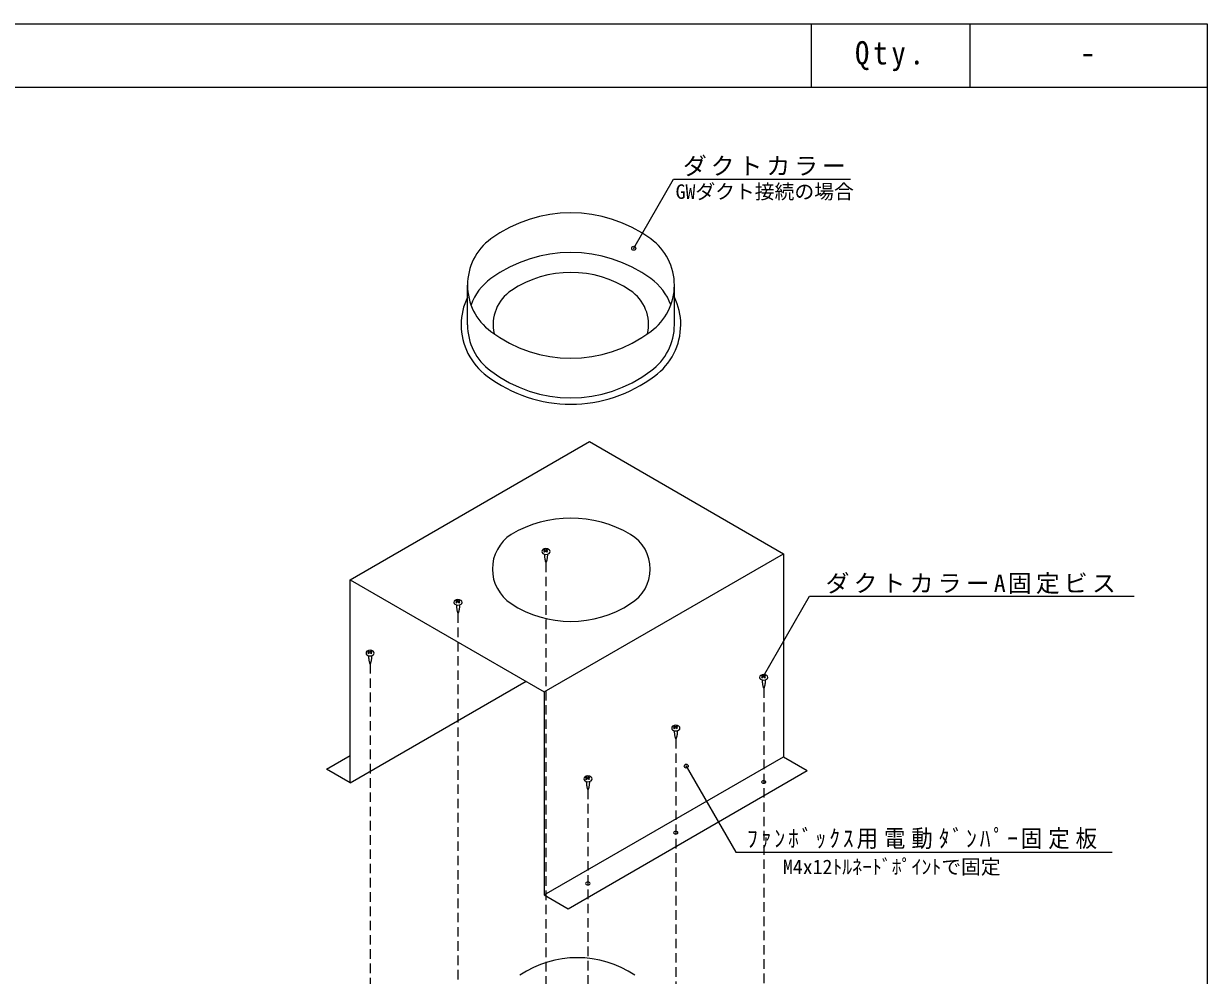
# Model space of a CAD drawing. Units: millimetres at full size, sheet at 1:5; details may follow other scales. Extents: x -3176 to 3044, y -1273 to 1617.
# Drawn here: x -1903 to -1156, y -469 to 132 of the extents above; entities that cross this region are included whole.
import ezdxf
from ezdxf.enums import TextEntityAlignment as Align

# ---------------------------------------------------------------- set-up
doc = ezdxf.new("R2010")
doc.units = ezdxf.units.MM
doc.header["$LTSCALE"] = 5
doc.header["$PDMODE"] = 32
doc.header["$PDSIZE"] = 2.5
doc.linetypes.add('DASHED1', pattern=[1.8, 1.2, -0.6])
doc.layers.add('0-0', color=7, linetype='Continuous')
doc.layers.add('F-0', color=2, linetype='Continuous')
doc.styles.add('ＭＳ ゴシック', font='')
doc.styles.get('ＭＳ ゴシック').set_extended_font_data('MS Gothic')

msp = doc.modelspace()

# ---------------------------------------------------------------- linework, layer by layer
at = {"layer": '0-0'}
for p, q in [((-1623.225, -58.491), (-1623.225, -33.491)), ((-1492.578, -58.491), (-1492.578, -33.491)), ((-1697.221, -219.437), (-1546.221, -132.257)), ((-1546.221, -132.257), (-1423.721, -202.983)), ((-1423.721, -202.983), (-1423.721, -331.154)), ((-1697.221, -347.609), (-1697.221, -219.437)), ((-1697.221, -347.609), (-1586.221, -283.523)), ((-1712.221, -338.949), (-1697.221, -330.288)), ((-1423.721, -331.154), (-1408.721, -339.815)), ((-1697.221, -347.609), (-1712.221, -338.949))]:
    msp.add_line(p, q, dxfattribs=at)
at = {"layer": '0-0', "color": 4}
for p, q in [((-1575.125, -200.78), (-1574.625, -200.491)), ((-1575.125, -201.646), (-1574.625, -201.935)), ((-1573.125, -200.491), (-1572.625, -200.78)), ((-1573.125, -201.935), (-1572.625, -201.646)), ((-1630.625, -232.823), (-1630.125, -232.534)), ((-1630.625, -233.689), (-1630.125, -233.978)), ((-1628.625, -232.534), (-1628.125, -232.823)), ((-1628.625, -233.978), (-1628.125, -233.689)), ((-1686.125, -264.866), (-1685.625, -264.577)), ((-1686.125, -265.732), (-1685.625, -266.021)), ((-1684.125, -264.577), (-1683.625, -264.866)), ((-1684.125, -266.021), (-1683.625, -265.732)), ((-1437.625, -280.166), (-1437.125, -279.877)), ((-1437.625, -281.032), (-1437.125, -281.32)), ((-1435.625, -279.877), (-1435.125, -280.166)), ((-1435.625, -281.32), (-1435.125, -281.032)), ((-1493.125, -312.209), (-1492.625, -311.92)), ((-1493.125, -313.075), (-1492.625, -313.363)), ((-1491.125, -311.92), (-1490.625, -312.209)), ((-1491.125, -313.363), (-1490.625, -313.075)), ((-1485.124, -337.029), (-1453.789, -391.303)), ((-1548.625, -344.252), (-1548.125, -343.963)), ((-1548.625, -345.118), (-1548.125, -345.406)), ((-1546.625, -343.963), (-1546.125, -344.252)), ((-1546.625, -345.406), (-1546.125, -345.118)), ((-1453.789, -391.303), (-1216.245, -391.303))]:
    msp.add_line(p, q, dxfattribs=at)
at = {"layer": '0-0', "color": 4, "linetype": 'DASHED1'}
for p, q in [((-1573.721, -208.552), (-1573.721, -841.39)), ((-1629.221, -240.595), (-1629.221, -873.433)), ((-1684.721, -272.638), (-1684.721, -905.476)), ((-1436.221, -287.938), (-1436.221, -915.002)), ((-1491.721, -319.981), (-1491.721, -947.045)), ((-1547.158, -351.916), (-1547.158, -978.981))]:
    msp.add_line(p, q, dxfattribs=at)
at = {"layer": '0-0', "color": 4}
for points in [[(-1518.293, -10.216), (-1493.065, 33.481), (-1381.375, 33.481)], [(-1574.721, -203.25), (-1574.704, -203.65), (-1574.681, -204.039), (-1574.653, -204.415), (-1574.621, -204.778), (-1574.583, -205.128), (-1574.542, -205.465), (-1574.496, -205.789), (-1574.447, -206.098), (-1574.395, -206.392), (-1574.34, -206.671), (-1574.283, -206.935), (-1574.224, -207.184), (-1574.163, -207.416), (-1574.101, -207.631), (-1574.038, -207.829), (-1573.974, -208.01), (-1573.91, -208.173), (-1573.846, -208.318), (-1573.783, -208.445), (-1573.721, -208.552)], [(-1572.721, -203.25), (-1572.737, -203.65), (-1572.76, -204.039), (-1572.788, -204.415), (-1572.821, -204.778), (-1572.858, -205.128), (-1572.9, -205.465), (-1572.945, -205.789), (-1572.994, -206.098), (-1573.046, -206.392), (-1573.101, -206.671), (-1573.158, -206.935), (-1573.217, -207.184), (-1573.278, -207.416), (-1573.34, -207.631), (-1573.404, -207.829), (-1573.467, -208.01), (-1573.531, -208.173), (-1573.595, -208.318), (-1573.658, -208.445), (-1573.721, -208.552)], [(-1436.362, -280.361), (-1407.209, -229.867), (-1202.405, -229.867)], [(-1630.221, -235.293), (-1630.204, -235.693), (-1630.181, -236.081), (-1630.153, -236.457), (-1630.121, -236.821), (-1630.083, -237.171), (-1630.042, -237.508), (-1629.996, -237.832), (-1629.947, -238.141), (-1629.895, -238.435), (-1629.84, -238.714), (-1629.783, -238.978), (-1629.724, -239.227), (-1629.663, -239.459), (-1629.601, -239.674), (-1629.538, -239.872), (-1629.474, -240.053), (-1629.41, -240.216), (-1629.346, -240.361), (-1629.283, -240.488), (-1629.221, -240.595)], [(-1628.221, -235.293), (-1628.237, -235.693), (-1628.26, -236.081), (-1628.288, -236.457), (-1628.321, -236.821), (-1628.358, -237.171), (-1628.4, -237.508), (-1628.445, -237.832), (-1628.494, -238.141), (-1628.546, -238.435), (-1628.601, -238.714), (-1628.658, -238.978), (-1628.717, -239.227), (-1628.778, -239.459), (-1628.84, -239.674), (-1628.904, -239.872), (-1628.967, -240.053), (-1629.031, -240.216), (-1629.095, -240.361), (-1629.158, -240.488), (-1629.221, -240.595)], [(-1685.721, -267.336), (-1685.704, -267.736), (-1685.681, -268.124), (-1685.653, -268.5), (-1685.621, -268.864), (-1685.583, -269.214), (-1685.542, -269.551), (-1685.496, -269.874), (-1685.447, -270.183), (-1685.395, -270.478), (-1685.34, -270.757), (-1685.283, -271.021), (-1685.224, -271.27), (-1685.163, -271.502), (-1685.101, -271.717), (-1685.038, -271.915), (-1684.974, -272.096), (-1684.91, -272.259), (-1684.846, -272.404), (-1684.783, -272.531), (-1684.721, -272.638)], [(-1683.721, -267.336), (-1683.737, -267.736), (-1683.76, -268.124), (-1683.788, -268.5), (-1683.821, -268.864), (-1683.858, -269.214), (-1683.9, -269.551), (-1683.945, -269.874), (-1683.994, -270.183), (-1684.046, -270.478), (-1684.101, -270.757), (-1684.158, -271.021), (-1684.217, -271.27), (-1684.278, -271.502), (-1684.34, -271.717), (-1684.404, -271.915), (-1684.467, -272.096), (-1684.531, -272.259), (-1684.595, -272.404), (-1684.658, -272.531), (-1684.721, -272.638)], [(-1437.221, -282.636), (-1437.204, -283.036), (-1437.181, -283.424), (-1437.153, -283.8), (-1437.121, -284.164), (-1437.083, -284.514), (-1437.042, -284.851), (-1436.996, -285.174), (-1436.947, -285.483), (-1436.895, -285.778), (-1436.84, -286.057), (-1436.783, -286.321), (-1436.724, -286.569), (-1436.663, -286.801), (-1436.601, -287.017), (-1436.538, -287.215), (-1436.474, -287.396), (-1436.41, -287.559), (-1436.346, -287.704), (-1436.283, -287.83), (-1436.221, -287.938)], [(-1435.221, -282.636), (-1435.237, -283.036), (-1435.26, -283.424), (-1435.288, -283.8), (-1435.321, -284.164), (-1435.358, -284.514), (-1435.4, -284.851), (-1435.445, -285.174), (-1435.494, -285.483), (-1435.546, -285.778), (-1435.601, -286.057), (-1435.658, -286.321), (-1435.717, -286.569), (-1435.778, -286.801), (-1435.84, -287.017), (-1435.904, -287.215), (-1435.967, -287.396), (-1436.031, -287.559), (-1436.095, -287.704), (-1436.158, -287.83), (-1436.221, -287.938)], [(-1492.721, -314.679), (-1492.704, -315.079), (-1492.681, -315.467), (-1492.653, -315.843), (-1492.621, -316.207), (-1492.583, -316.557), (-1492.542, -316.894), (-1492.496, -317.217), (-1492.447, -317.526), (-1492.395, -317.821), (-1492.34, -318.1), (-1492.283, -318.364), (-1492.224, -318.612), (-1492.163, -318.844), (-1492.101, -319.06), (-1492.038, -319.258), (-1491.974, -319.439), (-1491.91, -319.602), (-1491.846, -319.747), (-1491.783, -319.873), (-1491.721, -319.981)], [(-1490.721, -314.679), (-1490.737, -315.079), (-1490.76, -315.467), (-1490.788, -315.843), (-1490.821, -316.207), (-1490.858, -316.557), (-1490.9, -316.894), (-1490.945, -317.217), (-1490.994, -317.526), (-1491.046, -317.821), (-1491.101, -318.1), (-1491.158, -318.364), (-1491.217, -318.612), (-1491.278, -318.844), (-1491.34, -319.06), (-1491.404, -319.258), (-1491.467, -319.439), (-1491.531, -319.602), (-1491.595, -319.747), (-1491.658, -319.873), (-1491.721, -319.981)], [(-1548.221, -346.722), (-1548.204, -347.122), (-1548.181, -347.51), (-1548.153, -347.886), (-1548.121, -348.249), (-1548.083, -348.6), (-1548.042, -348.937), (-1547.996, -349.26), (-1547.947, -349.569), (-1547.895, -349.864), (-1547.84, -350.143), (-1547.783, -350.407), (-1547.724, -350.655), (-1547.663, -350.887), (-1547.601, -351.103), (-1547.538, -351.301), (-1547.474, -351.482), (-1547.41, -351.645), (-1547.346, -351.79), (-1547.283, -351.916), (-1547.221, -352.023)], [(-1546.221, -346.722), (-1546.237, -347.122), (-1546.26, -347.51), (-1546.288, -347.886), (-1546.321, -348.249), (-1546.358, -348.6), (-1546.4, -348.937), (-1546.445, -349.26), (-1546.494, -349.569), (-1546.546, -349.864), (-1546.601, -350.143), (-1546.658, -350.407), (-1546.717, -350.655), (-1546.778, -350.887), (-1546.84, -351.103), (-1546.904, -351.301), (-1546.967, -351.482), (-1547.031, -351.645), (-1547.095, -351.79), (-1547.158, -351.916), (-1547.221, -352.023)]]:
    msp.add_lwpolyline(points, dxfattribs=at)
at = {"layer": '0-0'}
for points in [[(-1697.221, -219.437), (-1574.721, -290.163), (-1423.721, -202.983)], [(-1574.721, -290.163), (-1574.721, -418.334), (-1423.721, -331.154)], [(-1574.721, -418.334), (-1559.721, -426.995), (-1408.721, -339.815)]]:
    msp.add_lwpolyline(points, dxfattribs=at)
for centre, radius, start, end in [((-1557.971, -73.705), 85.804, 53.94596, 126.05404), ((-1587.04, -33.491), 36.185, 126.31747, 233.68253), ((-1528.566, -33.491), 35.987, 305.88635, 54.11365), ((-1557.971, -98.705), 85.804, 53.94596, 126.05404), ((-1587.04, -58.491), 36.185, 126.31747, 159.79106), ((-1557.971, -92.88), 67.428, 56.21041, 123.78959), ((-1528.566, -58.491), 35.987, 20.32503, 54.11365), ((-1581.054, -58.491), 26.011, 123.65857, 192.51506), ((-1534.87, -58.491), 26.002, 347.49441, 56.37301), ((-1587.04, -58.491), 40.185, 154.21873, 180), ((-1528.566, -58.491), 39.987, 0, 25.84613), ((-1587.04, -58.491), 40.185, 180, 233.68253), ((-1587.04, -58.491), 36.185, 180, 233.68253), ((-1528.566, -58.491), 35.987, 305.88635, 0), ((-1528.566, -58.491), 39.987, 305.88635, 0), ((-1557.971, 4.252), 83.82, 232.95213, 307.04787), ((-1557.971, -20.748), 83.82, 232.95213, 307.04787), ((-1557.971, -20.748), 87.82, 232.95213, 307.04787), ((-1557.971, -254.677), 74.148, 59.39478, 120.60522), ((-1581.453, -212.653), 26.05, 123.20968, 236.79032), ((-1533.195, -212.653), 25.365, 300.76598, 59.23402), ((-1557.971, -176.738), 68.961, 236.81029, 303.18971), ((-1437.001, -347.032), 0.618, 110.8261, 249.1739), ((-1436.221, -348.101), 1.927, 58.73165, 121.26835), ((-1436.221, -345.846), 2.026, 240.432, 299.568), ((-1435.472, -347.032), 0.63, 293.50245, 66.49755), ((-1492.501, -379.074), 0.618, 110.8261, 249.1739), ((-1491.721, -380.144), 1.927, 58.73165, 121.26835), ((-1491.721, -377.889), 2.026, 240.432, 299.568), ((-1490.972, -379.074), 0.63, 293.50245, 66.49755), ((-1548.001, -411.117), 0.618, 110.8261, 249.1739), ((-1547.221, -412.187), 1.927, 58.73165, 121.26835), ((-1546.472, -411.117), 0.63, 293.50245, 66.49755), ((-1547.221, -409.932), 2.026, 240.432, 299.568), ((-1553.89, -522.595), 64.653, 55.89704, 124.10296)]:
    msp.add_arc(centre, radius, start, end, dxfattribs=at)
at = {"layer": '0-0', "color": 4}
for centre, radius, start, end in [((-1574.803, -201.624), 1.475, 128.46367, 231.53632), ((-1573.721, -202.972), 3.204, 51.37549, 128.6245), ((-1572.224, -204.361), 3.973, 122.23358, 136.89609), ((-1575.571, -203.863), 3.115, 66.77835, 81.75764), ((-1571.724, -204.65), 3.973, 122.00201, 136.89609), ((-1575.071, -203.574), 3.115, 66.29248, 81.75764), ((-1575.571, -203.863), 3.115, 38.24234, 56.00194), ((-1572.224, -204.361), 3.973, 103.1039, 113.66721), ((-1571.724, -204.65), 3.973, 103.1039, 113.50069), ((-1575.071, -203.574), 3.115, 38.24234, 55.52998), ((-1572.419, -201.624), 1.349, 301.16541, 58.83458), ((-1573.721, -199.836), 3.558, 235.79651, 304.20348), ((-1630.303, -233.667), 1.475, 128.46367, 231.53632), ((-1629.221, -235.015), 3.204, 51.37549, 128.6245), ((-1629.221, -231.879), 3.558, 235.79651, 304.20348), ((-1627.724, -236.404), 3.973, 122.23358, 136.89609), ((-1631.071, -235.906), 3.115, 66.77835, 81.75764), ((-1627.224, -236.693), 3.973, 122.00201, 136.89609), ((-1630.571, -235.617), 3.115, 66.29248, 81.75764), ((-1631.071, -235.906), 3.115, 38.24234, 56.00194), ((-1627.724, -236.404), 3.973, 103.1039, 113.66721), ((-1627.224, -236.693), 3.973, 103.1039, 113.50069), ((-1630.571, -235.617), 3.115, 38.24234, 55.52998), ((-1627.919, -233.667), 1.349, 301.16541, 58.83458), ((-1685.803, -265.71), 1.475, 128.46367, 231.53632), ((-1684.721, -267.058), 3.204, 51.37549, 128.6245), ((-1684.721, -263.922), 3.558, 235.79651, 304.20348), ((-1683.224, -268.447), 3.973, 122.23358, 136.89609), ((-1686.571, -267.949), 3.115, 66.77835, 81.75764), ((-1682.724, -268.736), 3.973, 122.00201, 136.89609), ((-1686.071, -267.66), 3.115, 66.29248, 81.75764), ((-1686.571, -267.949), 3.115, 38.24234, 56.00194), ((-1683.224, -268.447), 3.973, 103.1039, 113.66721), ((-1682.724, -268.736), 3.973, 103.1039, 113.50069), ((-1686.071, -267.66), 3.115, 38.24234, 55.52998), ((-1683.419, -265.71), 1.349, 301.16541, 58.83458), ((-1437.303, -281.009), 1.475, 128.46367, 231.53632), ((-1436.221, -282.358), 3.204, 51.37549, 128.6245), ((-1436.221, -279.222), 3.558, 235.79651, 304.20348), ((-1434.724, -283.747), 3.973, 122.23358, 136.89609), ((-1438.071, -283.249), 3.115, 66.77835, 81.75764), ((-1434.224, -284.035), 3.973, 122.00201, 136.89609), ((-1437.571, -282.96), 3.115, 66.29248, 81.75764), ((-1438.071, -283.249), 3.115, 38.24234, 56.00194), ((-1434.724, -283.747), 3.973, 103.1039, 113.66721), ((-1434.224, -284.035), 3.973, 103.1039, 113.50069), ((-1437.571, -282.96), 3.115, 38.24234, 55.52998), ((-1434.919, -281.009), 1.349, 301.16541, 58.83458), ((-1492.803, -313.052), 1.475, 128.46367, 231.53632), ((-1491.721, -314.401), 3.204, 51.37549, 128.6245), ((-1490.224, -315.79), 3.973, 122.23358, 136.89609), ((-1493.571, -315.292), 3.115, 66.77835, 81.75764), ((-1489.724, -316.078), 3.973, 122.00201, 136.89609), ((-1493.071, -315.003), 3.115, 66.29248, 81.75764), ((-1493.571, -315.292), 3.115, 38.24234, 56.00194), ((-1490.224, -315.79), 3.973, 103.1039, 113.66721), ((-1489.724, -316.078), 3.973, 103.1039, 113.50069), ((-1493.071, -315.003), 3.115, 38.24234, 55.52998), ((-1490.419, -313.052), 1.349, 301.16541, 58.83458), ((-1491.721, -311.265), 3.558, 235.79651, 304.20348), ((-1547.221, -346.444), 3.204, 51.37549, 128.6245), ((-1548.303, -345.095), 1.475, 128.46367, 231.53632), ((-1547.221, -343.307), 3.558, 235.79651, 304.20348), ((-1545.724, -347.833), 3.973, 122.23358, 136.89609), ((-1549.071, -347.335), 3.115, 66.77835, 81.75764), ((-1545.224, -348.121), 3.973, 122.00201, 136.89609), ((-1548.571, -347.046), 3.115, 66.29248, 81.75764), ((-1549.071, -347.335), 3.115, 38.24234, 56.00194), ((-1545.724, -347.833), 3.973, 103.1039, 113.66721), ((-1545.224, -348.121), 3.973, 103.1039, 113.50069), ((-1548.571, -347.046), 3.115, 38.24234, 55.52998), ((-1545.919, -345.095), 1.349, 301.16541, 58.83458)]:
    msp.add_arc(centre, radius, start, end, dxfattribs=at)
at = {"layer": '0-0', "color": 5}
for p in [(-1518.293, -10.216), (-1485.124, -337.029)]:
    msp.add_point(p, dxfattribs=at)
at = {"layer": 'F-0', "color": 5}
for p, q in [((-1406.175, 131.523), (-1406.175, 91.523)), ((-1306.175, 131.523), (-1306.175, 91.523)), ((-1156.175, 131.523), (-1156.175, -1273.477)), ((-3176.175, 91.523), (-1156.175, 91.523))]:
    msp.add_line(p, q, dxfattribs=at)
msp.add_lwpolyline([(-3176.175, -1273.477), (-3176.175, 131.523), (-1156.175, 131.523)], dxfattribs=at)

# ---------------------------------------------------------------- texts
at = {"layer": '0-0', "color": 4, "style": 'ＭＳ ゴシック'}
for s, p in [('GWダクト接続の場合', (-1491.824, 18.206)), ('M4x12ﾄﾙﾈｰﾄﾞﾎﾟｲﾝﾄで固定', (-1424.052, -407.94))]:
    msp.add_text(s, height=9.164, dxfattribs=at).set_placement(p, align=Align.BOTTOM_LEFT)
at = {"layer": '0-0', "char_height": 11, "attachment_point": 7, "style": 'ＭＳ ゴシック'}
for s, insert in [('\\T1.17;ダクトカラー', (-1487.215, 35.231)), ('\\T1.18;ダクトカラーA固定ビス', (-1397.163, -228.4)), ('\\T1.28;\\W0.9;ﾌｧﾝﾎﾞｯｸｽ用電動ﾀﾞﾝﾊﾟｰ固定板', (-1446.727, -389.411))]:
    msp.add_mtext(s, dxfattribs=dict(at, insert=insert))
at = {"layer": 'F-0', "color": 7, "style": 'ＭＳ ゴシック'}
msp.add_text('-', height=14.66, dxfattribs=at).set_placement((-1236.675, 101.523), align=Align.BOTTOM_LEFT)
at = {"layer": 'F-0', "color": 7, "insert": (-1378.55, 101.523), "char_height": 14.66, "attachment_point": 7, "style": 'ＭＳ ゴシック'}
msp.add_mtext('\\T1.28;\\W0.9;Qty.', dxfattribs=at)
msp.add_mtext('\\T1.28;\\W0.9;Qty.', dxfattribs=at)

doc.saveas('drawing.dxf')
